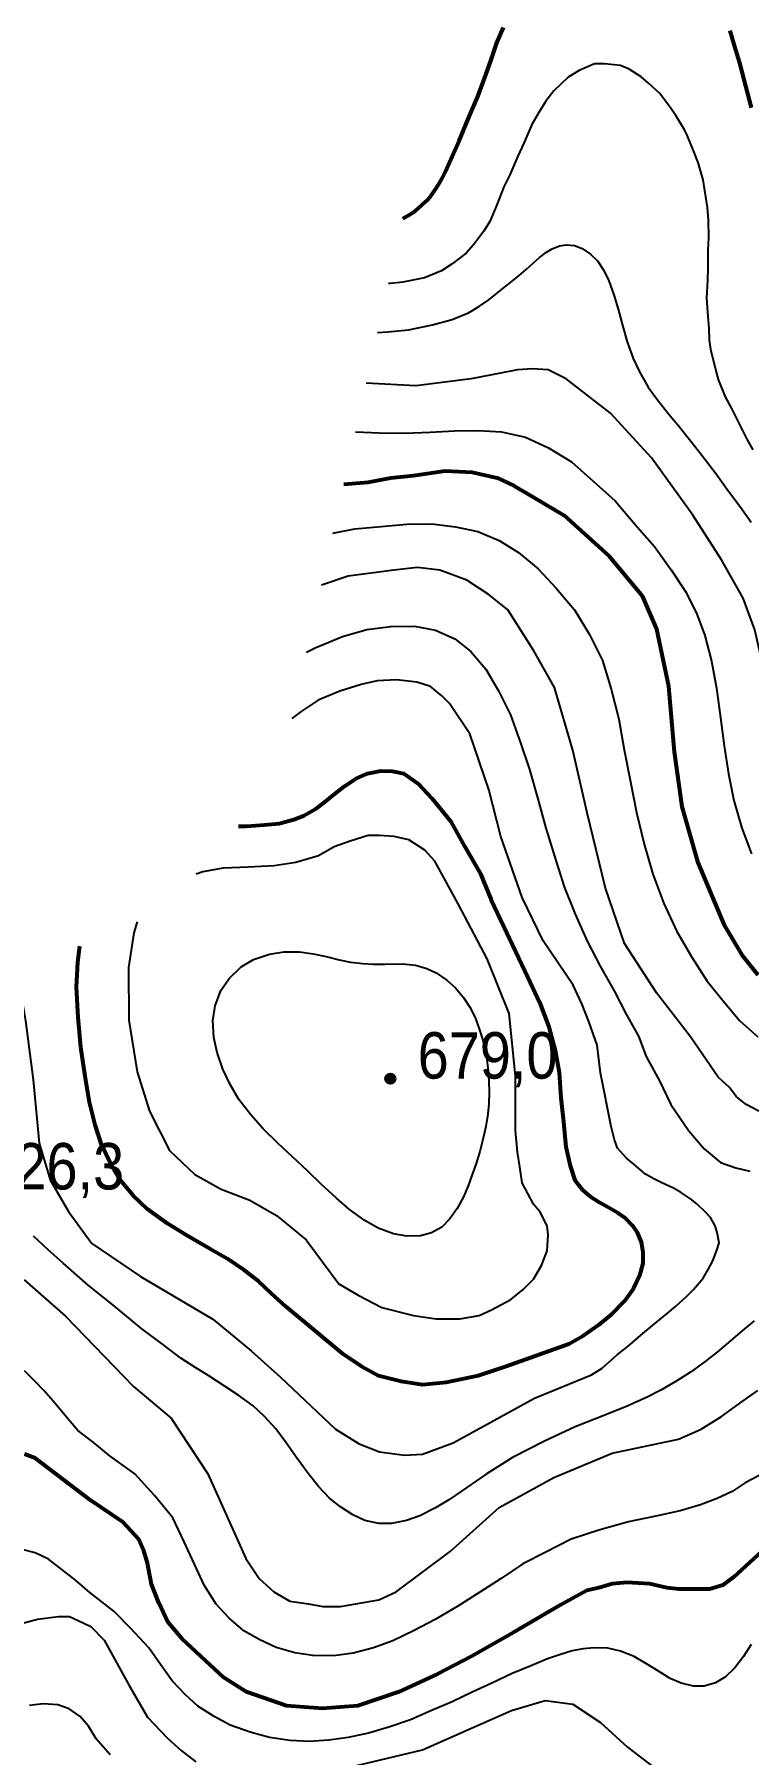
# Model space of a CAD drawing. Header units: metres. Extents: x 552626 to 559174, y 1843804 to 1852371.
# Drawn here: x 555393 to 555654, y 1845808 to 1846438 of the extents above; entities that cross this region are included whole.
import ezdxf

# ---------------------------------------------------------------- set-up
doc = ezdxf.new("R2010")
doc.units = ezdxf.units.M
doc.header["$LTSCALE"] = 6.8
for name, color, linetype, lineweight in [('1', 7, 'Continuous', 25), ('2', 7, 'Continuous', 53), ('5', 7, 'Continuous', 25)]:
    doc.layers.add(name, color=color, linetype=linetype, lineweight=lineweight)

msp = doc.modelspace()

# ---------------------------------------------------------------- hatches: boundary and pattern name
at = {"layer": '5'}
msp.add_hatch(color=256, dxfattribs=at).paths.add_polyline_path([(555524.69, 1846055.86, 1), (555521.69, 1846055.86, 1)])

# ---------------------------------------------------------------- linework, layer by layer
at = {"layer": '1'}
for points in [[(555656, 1846286.14), (555653.96, 1846289.81), (555651.83, 1846294.24), (555648.18, 1846301.24), (555645.97, 1846305.56), (555643.34, 1846311.92), (555642.19, 1846316.08), (555640.63, 1846322.28), (555640.07, 1846326.31), (555639.87, 1846330.57), (555639.56, 1846334.91), (555639.08, 1846341.62), (555639.45, 1846348.32), (555639.61, 1846352.82), (555639.52, 1846359.38), (555639.78, 1846363.78), (555639.7, 1846370.34), (555639.37, 1846374.88), (555638.37, 1846381.14), (555637.73, 1846385.07), (555635.87, 1846391.33), (555634.35, 1846395.44), (555631.86, 1846401.34), (555630.88, 1846403.32), (555627.7, 1846408.58), (555625.42, 1846411.93), (555621.83, 1846416.66), (555617.68, 1846420.47), (555615.04, 1846422.74), (555610.62, 1846425.57), (555607.42, 1846426.91), (555601.55, 1846427.48), (555597.93, 1846427.45), (555592.3, 1846425.09), (555588.3, 1846422.63), (555583.07, 1846417.56), (555580.08, 1846413.79), (555577.5, 1846409.69), (555575.05, 1846405.31), (555572.02, 1846398.49), (555569.91, 1846393.68), (555566.88, 1846386.86), (555564.72, 1846382.42), (555562.23, 1846375.85), (555559.6, 1846369.75), (555557.44, 1846366.17), (555553.63, 1846361.16), (555550.93, 1846358.19), (555545.76, 1846354.26), (555541.86, 1846351.72), (555535.69, 1846349.11), (555533.83, 1846348.71), (555527.77, 1846347.54)], [(555518.51, 1846329.16), (555522.24, 1846329.32), (555529.77, 1846330.08), (555538.56, 1846331.97), (555545.78, 1846333.83), (555551.82, 1846336.3), (555555.82, 1846338.72), (555559.2, 1846341.08), (555562.37, 1846343.61), (555565.02, 1846345.68), (555567.77, 1846347.87), (555570.36, 1846350.01), (555572.95, 1846352.21), (555575.57, 1846354.61), (555577.85, 1846356.55), (555580.34, 1846358.54)], [(555580.34, 1846358.54), (555582.47, 1846359.79), (555585.12, 1846360.87), (555587.62, 1846361.24), (555590.63, 1846360.92), (555593.42, 1846359.89), (555596.43, 1846357.85), (555598.98, 1846355.34), (555601.37, 1846351.85), (555603.25, 1846348), (555605.08, 1846342.88), (555606.6, 1846337.62), (555608.35, 1846331.32), (555609.94, 1846325.74), (555612.11, 1846319.64), (555614.38, 1846314.65), (555617.6, 1846309.12), (555620.96, 1846304.43), (555625.01, 1846299.34), (555628.44, 1846295.26), (555633.23, 1846289.36), (555637.22, 1846284.19), (555642.47, 1846277.33), (555646.59, 1846271.53), (555651.21, 1846265.5), (555655.31, 1846259.61)], [(555527.77, 1846347.54), (555523.26, 1846347.02), (555522.47, 1846346.99)], [(555692.1, 1846118.76), (555687.95, 1846122.92), (555681.73, 1846129.15), (555673.92, 1846140.86), (555666.48, 1846160.49), (555663.15, 1846179.08), (555661.51, 1846198.65), (555656.63, 1846220.24), (555652.39, 1846231.78), (555644.42, 1846245.81), (555633.95, 1846262.22), (555618.8, 1846283.2), (555603.78, 1846299.6), (555587.59, 1846312.08), (555580.96, 1846315.41), (555575.15, 1846315.83), (555569.76, 1846315.41), (555563.55, 1846314.16), (555552.77, 1846312.08), (555532.51, 1846309.59), (555514.37, 1846310.52)], [(555510.42, 1846292.7), (555519.04, 1846292.39), (555528.47, 1846292.23), (555537.71, 1846292.56), (555546.64, 1846293.04), (555555.37, 1846293.22), (555563.91, 1846292.73), (555572.65, 1846290.76), (555581.07, 1846286.89), (555589.56, 1846281.75), (555597.5, 1846274.65), (555605.45, 1846267.41), (555612.71, 1846258.94), (555619.87, 1846250.71), (555625.96, 1846242.19), (555631.3, 1846234.28), (555635.24, 1846226.34), (555638.4, 1846218.17), (555640.73, 1846208.76), (555642.57, 1846198.83), (555644.06, 1846187.99), (555645.43, 1846177.7), (555646.97, 1846167.48), (555649, 1846157.73), (555651.92, 1846147.55), (555655.47, 1846138.12)], [(555502.17, 1846255.57), (555510.15, 1846257.2), (555519.88, 1846258.04), (555529.2, 1846258.88), (555538.33, 1846259.03), (555547.01, 1846257.94), (555555.2, 1846256.27), (555563, 1846252.88), (555570.12, 1846248.53), (555577.32, 1846242.61), (555583.95, 1846235.47), (555590.65, 1846227.5), (555596.12, 1846218.5), (555600.86, 1846208.95), (555604.03, 1846198.51), (555606.81, 1846187.52), (555608.75, 1846176.28), (555611.15, 1846164.58), (555613.29, 1846153.32), (555616.15, 1846141.75), (555619.31, 1846130.76), (555623.29, 1846119.95), (555628.07, 1846109.75), (555633.56, 1846100.31), (555639.24, 1846091.59), (555645.51, 1846083.79), (555651.19, 1846077.07), (555657.7, 1846071.14)], [(555658.1, 1846043.92), (555653.54, 1846046.42), (555649.81, 1846049.33), (555647.32, 1846052.65), (555643.18, 1846056.4), (555633.09, 1846071.12), (555620.64, 1846087.26), (555608.9, 1846105.37), (555602.03, 1846125.62), (555595.22, 1846153.22), (555589.98, 1846176.11), (555583.35, 1846199.1), (555575.7, 1846212.55), (555570.26, 1846221.19), (555566.18, 1846227.55), (555559.38, 1846233.01), (555551.22, 1846238.46), (555541.25, 1846242.1), (555533.09, 1846243.01), (555524.47, 1846242.1), (555507.7, 1846239.83), (555497.94, 1846236.52)], [(555492.5, 1846212.02), (555495.65, 1846213.63), (555505.66, 1846217.73), (555514.61, 1846220.35), (555523.4, 1846221.46), (555531.98, 1846221.52), (555539.69, 1846220.11), (555546.74, 1846216.95), (555552.67, 1846212.31), (555558.1, 1846205.83), (555562.75, 1846197.93), (555567.18, 1846189.04), (555570.81, 1846178.88), (555574.14, 1846169), (555577.16, 1846158.27), (555580.13, 1846147.63), (555583.44, 1846136.94), (555586.81, 1846126.03), (555590.87, 1846116.1), (555595.2, 1846106.17), (555600.05, 1846097.04), (555605.27, 1846087.8), (555609.69, 1846079.17), (555614.1, 1846071.37), (555616.92, 1846063.94), (555621.77, 1846055.04), (555625.95, 1846046.35), (555632.49, 1846036.69), (555638.06, 1846030.14), (555644.07, 1846025.15), (555649.73, 1846023.16), (555654.85, 1846021.98)], [(555600.14, 1846058.02), (555598.93, 1846068.11), (555595.91, 1846076.76), (555593.42, 1846083), (555590.11, 1846090.07), (555579.09, 1846106.29), (555571.47, 1846122.2), (555563.68, 1846144.5), (555559.21, 1846161.76), (555552.32, 1846182.18), (555544.89, 1846193.18), (555541.99, 1846196.09), (555537.84, 1846199.41), (555532.87, 1846201.08), (555525.41, 1846201.91), (555518.36, 1846201.49), (555512.55, 1846200.25), (555504.68, 1846197.75), (555496.8, 1846194.43), (555490.58, 1846190.27), (555487.11, 1846187.71)], [(555492.33, 1845996.77), (555504.29, 1845980.72), (555511.34, 1845976.57), (555520.04, 1845971.99), (555531.65, 1845969.08), (555539.94, 1845967.83), (555548.65, 1845967.83), (555555.7, 1845969.08), (555560.26, 1845971.16), (555567.3, 1845974.9), (555571.87, 1845978.64), (555575.6, 1845982.39), (555578.5, 1845987.38), (555580.57, 1845992.78), (555580.99, 1845998.6), (555580.57, 1846001.93), (555578.08, 1846006.92), (555575.6, 1846009.83), (555571.45, 1846017.73), (555570.62, 1846023.55), (555569.79, 1846028.95), (555568.96, 1846036.85), (555568.96, 1846056.81), (555566.64, 1846079.66), (555558.6, 1846099.69), (555548.04, 1846119.86), (555539.47, 1846135.45), (555535.8, 1846139.54), (555529.99, 1846143.28), (555524.6, 1846144.53), (555519.21, 1846144.95), (555515.07, 1846144.95), (555508.44, 1846142.87), (555502.63, 1846140.79), (555496.83, 1846137.46), (555488.54, 1846134.97), (555480.66, 1846133.72), (555471.12, 1846133.3), (555462, 1846132.89), (555454.54, 1846131.64), (555452.02, 1846130.77)], [(555430.5, 1846113.27), (555429.25, 1846109.19), (555427.27, 1846096.53), (555427.37, 1846077.27), (555430.49, 1846058.3), (555435.01, 1846043.92), (555442.29, 1846029.51), (555451.62, 1846020.79), (555461.29, 1846015.42), (555471.73, 1846011.29), (555481.47, 1846005.7), (555492.33, 1845996.77)], [(555386.64, 1846094.57), (555389.62, 1846076.98), (555392.35, 1846055.39), (555394.59, 1846032.2), (555398.62, 1846018.77), (555405.33, 1846007.13), (555413.83, 1845995.49), (555431.73, 1845983.4), (555458.13, 1845967.73), (555472.2, 1845956.21), (555483.01, 1845946.54), (555503.05, 1845927.51), (555511.76, 1845922.11), (555519.22, 1845919.2), (555528.34, 1845917.95), (555534.97, 1845918.37), (555546.17, 1845922.52), (555575.93, 1845938.8), (555596.8, 1845947.37), (555600.8, 1845949.83), (555606.42, 1845954.76), (555610.17, 1845957.76), (555615.63, 1845962.48), (555619.19, 1845965.45)], [(555619.19, 1845965.45), (555624.59, 1845969.88), (555627.63, 1845972.42), (555631.78, 1845976.13), (555634.25, 1845978.6), (555637.77, 1845982.81), (555639.6, 1845985.97), (555641.24, 1845989.11), (555642.79, 1845993), (555643.54, 1845995.66), (555642.81, 1845999.48), (555642.16, 1846001.88), (555640.37, 1846005.01), (555638.74, 1846006.82), (555635.43, 1846009.96), (555633.12, 1846011.79), (555629.42, 1846014.23), (555626.86, 1846015.74), (555622.55, 1846017.63), (555619.62, 1846019.1), (555616.57, 1846020.85), (555612.33, 1846024.55), (555609.61, 1846026.72), (555606.42, 1846030.44), (555605.22, 1846033.45), (555604, 1846038.35), (555600.14, 1846058.02)], [(555656.45, 1845967.17), (555652.08, 1845963.59), (555647.88, 1845959.99), (555643.02, 1845955.81), (555638.5, 1845952.24), (555633.09, 1845948.35), (555628.04, 1845945.18), (555622.23, 1845941.8), (555617.26, 1845939.19), (555609.88, 1845935.95), (555602.3, 1845932.87), (555590.91, 1845928.35), (555579.61, 1845923.04), (555567.88, 1845917.09), (555558.26, 1845910.97), (555551.13, 1845906.15), (555544.62, 1845901.61), (555539.72, 1845898.63), (555533.99, 1845895.79), (555529.05, 1845894), (555523.61, 1845892.92), (555518.99, 1845892.93), (555513.9, 1845894.07), (555509.49, 1845896.04), (555504.89, 1845898.98), (555500.96, 1845902.25), (555496.89, 1845906.51), (555493.05, 1845911.29), (555489.11, 1845916.78), (555485.07, 1845922.47), (555481.26, 1845927.54), (555477, 1845932.26), (555472.92, 1845935.96), (555467.74, 1845939.82), (555462.74, 1845943.14), (555456.72, 1845946.95), (555451.63, 1845950.23), (555446.52, 1845953.5), (555439.71, 1845958.66), (555432.19, 1845964.21), (555421.54, 1845972.96), (555412.51, 1845980.18), (555403.38, 1845988.23), (555397.71, 1845993.22), (555392.56, 1845998.19)], [(555389.09, 1845982.11), (555404.27, 1845968.82), (555429.07, 1845943.1), (555442.93, 1845931.55), (555456.39, 1845911.15), (555470.22, 1845880.13), (555475.1, 1845872.79), (555480.47, 1845867.9), (555486.32, 1845864.47), (555493.16, 1845863.49), (555498.52, 1845862.51), (555504.87, 1845862.51), (555519.02, 1845864.96), (555525.37, 1845867.9)], [(555660.54, 1845911.68), (555653.16, 1845907.86), (555648.3, 1845904.7), (555642.81, 1845902.11), (555636.72, 1845899.7), (555629.33, 1845897.57), (555620.34, 1845895.65), (555610.45, 1845893.49), (555599.51, 1845890.43), (555589.44, 1845887.15), (555579.87, 1845882.34), (555571.71, 1845878.12), (555563.72, 1845872.72), (555555.94, 1845867.76), (555547.9, 1845862.61), (555539.58, 1845857.77), (555531.92, 1845853.74), (555524.13, 1845849.97), (555517.05, 1845847.4), (555509.58, 1845845.47), (555502.38, 1845844.51), (555494.85, 1845844.6), (555488.24, 1845845.57), (555481.33, 1845847.49), (555475.41, 1845850.29), (555469.52, 1845853.58), (555464.1, 1845858.27), (555459.41, 1845863.42), (555454.95, 1845870.4), (555451.45, 1845877.98), (555447.63, 1845886.23), (555443.59, 1845894.96), (555436.84, 1845903.16), (555429.62, 1845911.08), (555420.59, 1845917.64), (555414.35, 1845922.76), (555408.76, 1845926.99), (555405.92, 1845930.27), (555402.8, 1845934.08), (555399.85, 1845937.59), (555396.27, 1845941.63), (555392.98, 1845945.07), (555389.21, 1845948.81)], [(555525.37, 1845867.9), (555545.14, 1845882.72), (555563.01, 1845898.81), (555583.09, 1845909.82), (555604.44, 1845918.67), (555628.68, 1845923.77), (555636.97, 1845927.51), (555644.43, 1845932.09), (555650.65, 1845936.66), (555657.7, 1845941.65)], [(555443.31, 1845835.33), (555438.99, 1845841.24), (555434.79, 1845847.33), (555428.08, 1845854.63), (555421.88, 1845860.82), (555413.19, 1845867.64), (555407.72, 1845872.24), (555401.75, 1845876.88), (555398.04, 1845879.83), (555393.15, 1845882.23), (555388.38, 1845883.41)], [(555388.98, 1845856.56), (555393.96, 1845857.92), (555401.67, 1845858.83), (555405.75, 1845858.83), (555408.92, 1845857.46), (555413.46, 1845855.19), (555418.44, 1845850.19), (555427.49, 1845833.64), (555434.31, 1845822), (555441.56, 1845814.28), (555446.55, 1845809.73)], [(555655.25, 1845848.62), (555652.52, 1845844.25), (555649.37, 1845840.05), (555645.88, 1845836.77), (555642.28, 1845834.57), (555638.06, 1845833.4), (555634.15, 1845833.41), (555629.63, 1845834.42), (555625.71, 1845836.17), (555621.34, 1845838.79), (555617.04, 1845841.52), (555612.42, 1845844.2), (555607.43, 1845846.17), (555602.84, 1845847.23), (555597.86, 1845847.44), (555593.83, 1845846.98), (555589.78, 1845846.25), (555585.44, 1845844.89), (555580.76, 1845843.37), (555574.36, 1845840.7), (555567.81, 1845838.04), (555560.33, 1845834.49), (555553.09, 1845831.2), (555545.85, 1845827.66), (555538.06, 1845824.26), (555530.53, 1845821.08), (555522.59, 1845818.28), (555515.19, 1845816.09), (555507.69, 1845814.5), (555500.64, 1845813.62), (555493.48, 1845813.11), (555486.53, 1845813.5), (555478.93, 1845814.49), (555471.86, 1845816.47), (555464.55, 1845819.12), (555458.64, 1845822.27), (555452.7, 1845826.06), (555448.03, 1845830.28), (555443.31, 1845835.33)], [(555491.88, 1845799.73), (555535.01, 1845810.02), (555553.16, 1845818.03), (555567.49, 1845824.44), (555579.83, 1845828.04), (555589.99, 1845826.75), (555600.12, 1845820.02), (555610, 1845811.01), (555621.05, 1845802.62)], [(555420.59, 1845808.26), (555415.49, 1845814.09), (555412.61, 1845818.73), (555409.65, 1845822.26), (555405.55, 1845825.08), (555401.36, 1845826.49), (555396.04, 1845826.88), (555391.08, 1845826.29)], [(555446.55, 1845809.73), (555451.99, 1845805.64)]]:
    msp.add_lwpolyline(points, dxfattribs=at)
msp.add_lwpolyline([(555558.97, 1846058.78), (555559.25, 1846054.92), (555559.38, 1846050.92), (555559.26, 1846046.59), (555558.9, 1846042.89), (555558.18, 1846038.37), (555557.21, 1846034.03), (555555.96, 1846029.2), (555554.56, 1846024.76), (555553.19, 1846020.68), (555551.64, 1846016.57), (555549.91, 1846012.57), (555547.69, 1846008.28), (555545.02, 1846004.49), (555541.99, 1846001.47), (555538.22, 1845999.32), (555534.18, 1845998.25), (555529.16, 1845998.11), (555524.34, 1845998.96), (555518.73, 1846001.05), (555513.83, 1846003.87), (555508.25, 1846007.9), (555503.42, 1846012.05), (555497.89, 1846017.22), (555492.96, 1846021.93), (555487.23, 1846027.36), (555482.14, 1846032.09), (555476.53, 1846037.62), (555472.04, 1846042.59), (555467.74, 1846048.2), (555464.51, 1846053.69), (555461.84, 1846059.34), (555459.77, 1846065.39), (555458.57, 1846070.97), (555458.19, 1846077.18), (555459.01, 1846082.47), (555461.15, 1846088.13), (555464.11, 1846092.57), (555468.51, 1846096.75), (555473.1, 1846099.47), (555478.89, 1846101.47), (555484.2, 1846102.25), (555489.9, 1846102.27), (555494.95, 1846101.55), (555499.74, 1846100.53), (555504.46, 1846099.39), (555508.61, 1846098.56), (555513.13, 1846097.99), (555516.92, 1846097.82), (555521.15, 1846097.81), (555524.76, 1846097.89), (555528.88, 1846097.78), (555532.44, 1846097.4), (555536.52, 1846096.23), (555540.02, 1846094.59), (555543.89, 1846091.91), (555547.02, 1846089.05), (555550.03, 1846085.61), (555552.32, 1846082.03), (555554.26, 1846078.18), (555555.85, 1846073.67), (555557, 1846069.93), (555558.39, 1846063.7)], close=True, dxfattribs=at)
at = {"layer": '2'}
for points in [[(555527.77, 1846370.82), (555530.09, 1846372.18), (555532.39, 1846373.72), (555534.57, 1846375.57), (555536.3, 1846377.24), (555537.85, 1846378.9), (555539.31, 1846380.97), (555540.69, 1846383.04), (555542.11, 1846385.68), (555543.4, 1846388.03), (555545.76, 1846393.54), (555548.36, 1846399.26), (555552.13, 1846408.4), (555555.16, 1846415.52), (555558.14, 1846423.44), (555560.07, 1846428.94), (555562.21, 1846435.13), (555564.6, 1846440.78)], [(555647.55, 1846439.7), (555649.19, 1846433.86), (555651.06, 1846427.89), (555653.24, 1846419.48), (555655.35, 1846411.5)], [(555506.18, 1846273.59), (555515.04, 1846274.25), (555523.33, 1846275.91), (555531.62, 1846276.74), (555543.23, 1846278.41), (555553.18, 1846277.99), (555562.3, 1846275.91), (555568.52, 1846273), (555575.57, 1846268.85), (555586.76, 1846262.19), (555603.35, 1846247.23), (555615.37, 1846232.67), (555620.66, 1846220.46), (555624.98, 1846199.62), (555627.14, 1846175.56), (555629.9, 1846155.56), (555635.78, 1846135.03), (555645.45, 1846112.09), (555651.85, 1846101.15), (555657.75, 1846093.88)], [(555467.57, 1846148.27), (555470.46, 1846148.3), (555477.06, 1846148.74), (555482.55, 1846149.32), (555487.87, 1846150.69), (555491.66, 1846152.2), (555495.85, 1846154.64), (555499.08, 1846157.1), (555502.95, 1846160.25), (555506.42, 1846163.01), (555510.68, 1846165.73), (555514.77, 1846167.54), (555519.67, 1846168.57), (555523.94, 1846168.5), (555528.17, 1846167.56), (555533.53, 1846163.77), (555538.42, 1846158.53), (555545.38, 1846149.97), (555550.34, 1846141.01), (555556.24, 1846130.82), (555560.14, 1846121.36), (555564.57, 1846111.84), (555569.04, 1846102.56), (555573.55, 1846093.03), (555577.83, 1846083.85), (555581.21, 1846074.82), (555583.56, 1846066.18), (555585, 1846058.07), (555585.66, 1846048.86), (555586.61, 1846040.02), (555587.39, 1846030.92), (555588.99, 1846023.89), (555590.7, 1846018.67), (555593.38, 1846015.2)], [(555484.89, 1845972.35), (555479.51, 1845977.23), (555474.85, 1845981.62), (555469.65, 1845985.69), (555463.52, 1845989.83), (555457.06, 1845993.48), (555448.68, 1845998.36), (555441.73, 1846002.64), (555434.25, 1846008.1), (555429.13, 1846012.95), (555424.28, 1846018.79), (555420.73, 1846024.75), (555417.54, 1846031.41), (555415.14, 1846038.95), (555413, 1846047.18), (555411.42, 1846056.74), (555409.83, 1846067.36), (555408.84, 1846078.28), (555408.28, 1846089.29), (555408.74, 1846098.44), (555409.45, 1846104.3)], [(555593.38, 1846015.2), (555596.21, 1846012.79), (555599.71, 1846010.55), (555602.89, 1846008.76), (555606.36, 1846006.79), (555609.12, 1846004.83), (555611.75, 1846002.2), (555613.55, 1845999.46), (555615, 1845995.98), (555615.6, 1845992.26), (555615.61, 1845988.16), (555614.42, 1845983.63), (555612.19, 1845979.03), (555608.78, 1845974.24), (555604.24, 1845969.63), (555599.35, 1845965.52), (555593.62, 1845961.56), (555588.53, 1845958.55), (555565.65, 1845950.38), (555555.29, 1845947.05), (555543.68, 1845944.56), (555534.97, 1845943.73), (555527.1, 1845944.97), (555518.8, 1845947.05), (555512.59, 1845950.38), (555505.95, 1845954.95), (555484.89, 1845972.35)], [(555659.1, 1845882.72), (555648.84, 1845873.27), (555644.94, 1845870.34), (555640.06, 1845868.87), (555635.66, 1845868.87), (555628.83, 1845868.87), (555624.44, 1845869.36), (555618.09, 1845870.83), (555609.8, 1845871.32), (555604.43, 1845870.83), (555599.55, 1845869.36), (555595.16, 1845868.38), (555589.79, 1845865.44), (555585.4, 1845862.99), (555568.26, 1845852.95), (555552.77, 1845844.22), (555540.53, 1845837.92), (555526.1, 1845831.2), (555511.22, 1845826.15), (555498.28, 1845825.18), (555485.11, 1845826.16), (555470.36, 1845831.25), (555462.34, 1845836.39), (555447, 1845850.64), (555441.56, 1845857.01), (555438.39, 1845863.83), (555435.67, 1845870.65), (555434.31, 1845878.38), (555432.95, 1845882.92), (555431.14, 1845887.01), (555425.24, 1845893.38), (555413.09, 1845901.55), (555393.11, 1845916.85), (555389.21, 1845918.32)]]:
    msp.add_lwpolyline(points, dxfattribs=at)
at = {"layer": '5', "lineweight": 53}
msp.add_circle((555523.19, 1846055.86), 1.5, dxfattribs=at)

# ---------------------------------------------------------------- texts
at = {"layer": '5', "width": 0.9}
for s, p in [('679,0', (555533.19, 1846055.86)), ('626,3', (555374.51, 1846015.26))]:
    msp.add_text(s, height=17, dxfattribs=at).set_placement(p)

doc.saveas('drawing.dxf')
